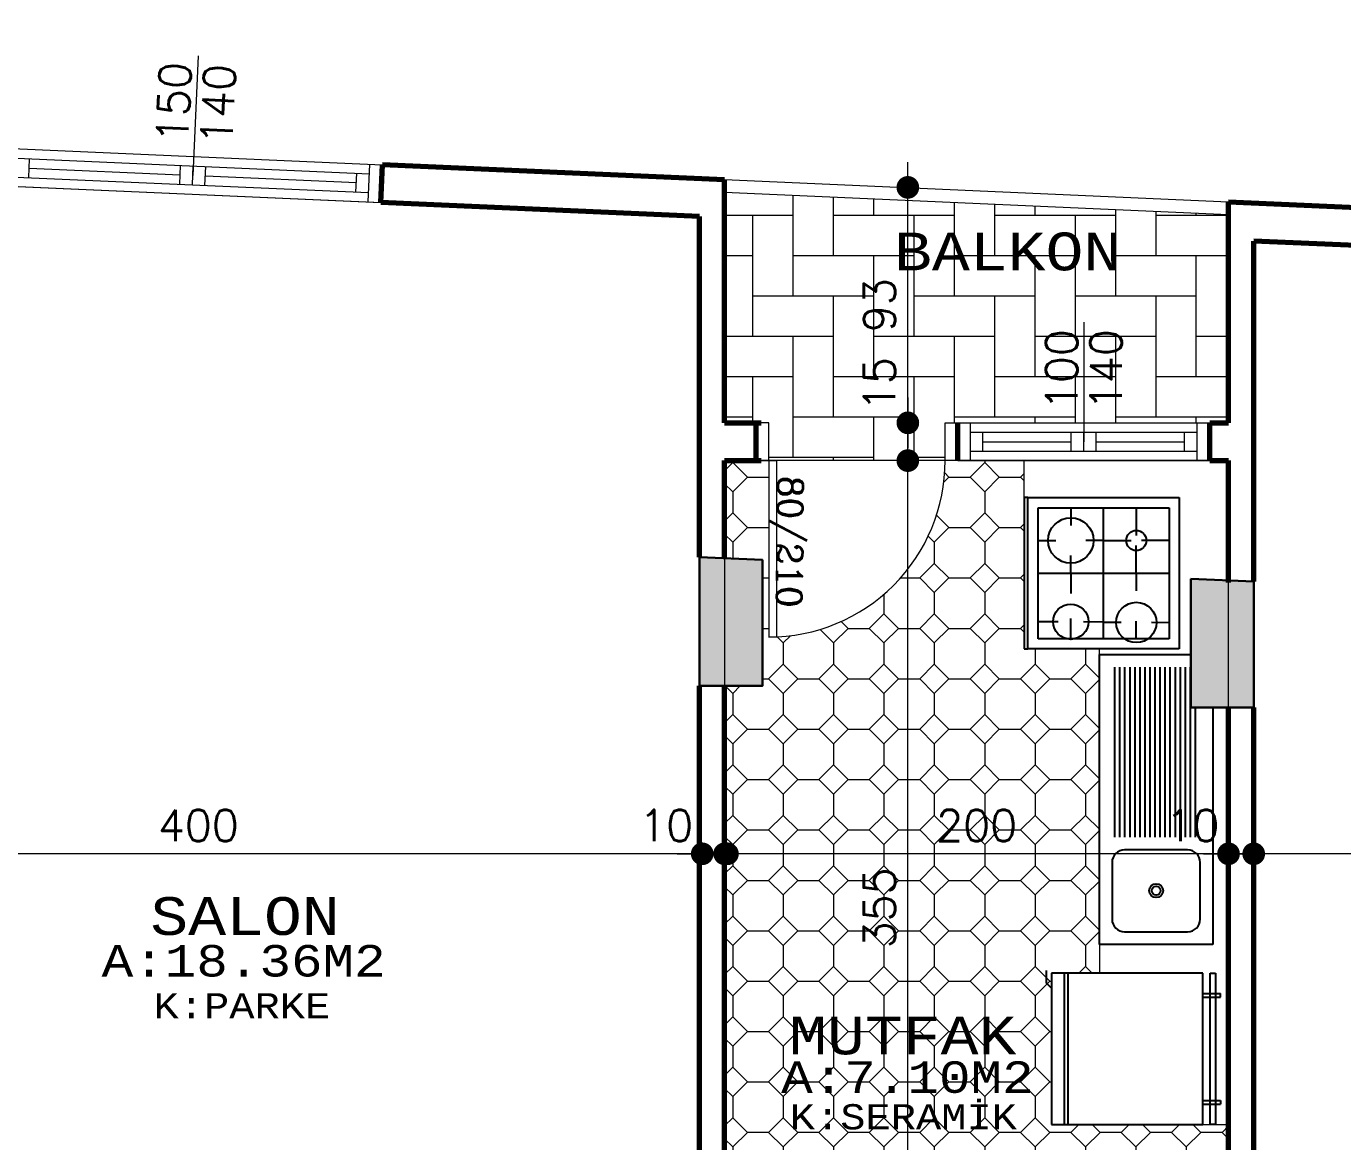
# Model space of a CAD drawing. Header units: millimetres. Extents: x 35860 to 71103, y -11298 to -8385.
# Drawn here: x 47199 to 47721, y -9584 to -9141 of the extents above; entities that cross this region are included whole.
import ezdxf
from ezdxf.enums import TextEntityAlignment as Align

# ---------------------------------------------------------------- set-up
doc = ezdxf.new("R2010")
doc.units = ezdxf.units.MM
doc.header["$MEASUREMENT"] = 0
doc.layers.get('0').update_dxf_attribs({"lineweight": 15})
doc.layers.get('Defpoints').update_dxf_attribs({"lineweight": 20})
for name, color, linetype, lineweight in [('02', 2, 'Continuous', 20), ('03_Yazı', 1, 'Continuous', 30), ('07', 3, 'Continuous', 70), ('Aks&Tefriş', 5, 'Continuous', 20), ('Kolon', 6, 'Continuous', 30), ('Merd&Balkon', 40, 'Continuous', 20), ('Ölçü', 140, 'Continuous', 20)]:
    doc.layers.add(name, color=color, linetype=linetype, lineweight=lineweight)
doc.layers.add('Lay_X', color=45, linetype='Continuous', lineweight=13, plot=False)
doc.layers.add('M-TEF', color=63, linetype='Continuous')
doc.styles.add('0', font='txt.shx')
doc.styles.add('C', font='')
doc.styles.add('C3', font='', dxfattribs={"height": 15})
doc.styles.add('ROMANC', font='romanc', dxfattribs={"height": 0.11})
doc.styles.get('C').set_extended_font_data('Courier New Tur')
doc.styles.get('C3').set_extended_font_data('Courier New Tur')
doc.dimstyles.new('2', dxfattribs={"dimtxt": 12.5, "dimasz": 1, "dimexe": 0, "dimexo": 0, "dimgap": 5, "dimtad": 1, "dimdec": 0, "dimlfac": -1, "dimzin": 12, "dimdsep": 46, "dimtxsty": '0', "dimblk": 'DOT', "dimcen": 2.5, "dimse1": 1, "dimse2": 1, "dimclrd": 256, "dimclrt": 1, "dimadec": 0, "dimazin": 0, "dimtfac": 1, "dimtdec": 0, "dimtmove": 0, "dimatfit": 0, "dimldrblk": 'DOT', "dimfxl": 1, "dimtolj": 1, "dimtzin": 0, "dimlwd": -1, "dimarcsym": 0})
doc.dimstyles.new('3', dxfattribs={"dimtxt": 15, "dimasz": 1, "dimexe": 0.18, "dimexo": 0.0625, "dimgap": 5, "dimtad": 1, "dimdec": 0, "dimlfac": -1, "dimzin": 12, "dimdsep": 46, "dimtxsty": '0', "dimblk": 'DOT', "dimcen": 2.5, "dimse1": 1, "dimse2": 1, "dimclrd": 256, "dimclrt": 1, "dimadec": 8, "dimazin": 0, "dimtfac": 1, "dimtdec": 0, "dimtmove": 0, "dimatfit": 0, "dimldrblk": 'DOT', "dimfxl": 1, "dimtolj": 1, "dimtzin": 0, "dimlwd": -1, "dimarcsym": 0})
doc.dimstyles.new('_VI80I', dxfattribs={"dimtxt": 15, "dimasz": 1, "dimexe": 0, "dimexo": 100, "dimgap": 5, "dimtad": 1, "dimdec": 0, "dimlfac": -1, "dimzin": 12, "dimdsep": 46, "dimtxsty": '0', "dimblk1": 'DOT80_2', "dimblk2": 'DOT80_1', "dimsah": 1, "dimcen": 2.5, "dimse1": 1, "dimse2": 1, "dimclrd": 256, "dimclrt": 1, "dimadec": 8, "dimazin": 0, "dimtfac": 1, "dimtdec": 0, "dimtmove": 0, "dimatfit": 0, "dimldrblk": 'DOT', "dimfxl": 1, "dimtolj": 1, "dimtzin": 0, "dimlwd": -1, "dimarcsym": 0})

# ---------------------------------------------------------------- blocks, each defined once
blk = doc.blocks.new('P_X_D_2_15-150')
at = {"layer": '02'}
for p, q in [((0, 55), (0, 7.5)), ((-75, 15), (75, 15)), ((-70, 0), (-70, 15)), ((-70, 11.25), (70, 11.25)), ((-65, 3.75), (-65, 11.25)), ((-5, 3.75), (-5, 11.25)), ((0, 3.75), (0, 11.25)), ((5, 3.75), (5, 11.25)), ((65, 3.75), (65, 11.25)), ((70, 0), (70, 15)), ((-65, 7.5), (-5, 7.5)), ((5, 7.5), (65, 7.5)), ((-75, 0), (75, 0)), ((-70, 3.75), (70, 3.75))]:
    blk.add_line(p, q, dxfattribs=at)
at = {"layer": '07'}
for p, q in [((-75, 0), (-75, 15)), ((75, 0), (75, 15))]:
    blk.add_line(p, q, dxfattribs=at)
at = {"layer": '03_Yazı', "style": '0', "flags": 8}
for tag, p in [('150', (-2.5, 20)), ('140', (15.09, 20))]:
    blk.add_attdef(tag, p, '', height=12.5, rotation=90, dxfattribs=at)
blk = doc.blocks.new('P_X_D_2_15-100')
at = {"layer": '02'}
for p, q in [((0, 55), (0, 7.5)), ((-50, 15), (50, 15)), ((-45, 0), (-45, 15)), ((-45, 11.25), (45, 11.25)), ((-40, 3.75), (-40, 11.25)), ((-5, 3.75), (-5, 11.25)), ((0, 3.75), (0, 11.25)), ((5, 3.75), (5, 11.25)), ((40, 3.75), (40, 11.25)), ((45, 0), (45, 15)), ((-40, 7.5), (-5, 7.5)), ((5, 7.5), (40, 7.5)), ((-50, 0), (50, 0)), ((-45, 3.75), (45, 3.75))]:
    blk.add_line(p, q, dxfattribs=at)
at = {"layer": '07'}
for p, q in [((-50, 0), (-50, 15)), ((50, 0), (50, 15))]:
    blk.add_line(p, q, dxfattribs=at)
at = {"layer": '03_Yazı', "style": '0', "flags": 8}
for tag, p in [('100', (-2.5, 20)), ('140', (15.09, 20))]:
    blk.add_attdef(tag, p, '', height=12.5, rotation=90, dxfattribs=at)
blk = doc.blocks.new('DOT')
at = {"color": 0}
blk.add_line((-10, 0), (10, 0), dxfattribs=at)
at = {"color": 0, "const_width": 4.5}
blk.add_lwpolyline([(-2.25, 0, 1), (2.25, 0, 1)], format="xyb", close=True, dxfattribs=at)
blk = doc.blocks.new('*D613')
at = {"layer": 'Defpoints', "color": 0, "transparency": 16777216}
for p in [(47686.06, -9389.45), (47936.06, -9413.08), (47686.06, -9469.45)]:
    blk.add_point(p, dxfattribs=at)
at = {"layer": 'Ölçü', "transparency": 16777216}
blk.add_line((47935.06, -9469.45), (47687.06, -9469.45), dxfattribs=at)
at = {"layer": 'Ölçü', "transparency": 16777216, "rotation": 180}
blk.add_blockref('DOT', (47686.06, -9469.45), dxfattribs=at)
at = {"layer": 'Ölçü', "transparency": 16777216}
blk.add_blockref('DOT', (47936.06, -9469.45), dxfattribs=at)
at = {"layer": 'Ölçü', "color": 1, "transparency": 16777216, "insert": (47811.06, -9458.2), "char_height": 12.5, "attachment_point": 5, "style": '0'}
blk.add_mtext('\\A1;250', dxfattribs=at)
blk = doc.blocks.new('*D614')
at = {"layer": 'Defpoints', "color": 0, "transparency": 16777216}
for p in [(47676.06, -9389.45), (47686.06, -9389.45), (47676.06, -9469.45)]:
    blk.add_point(p, dxfattribs=at)
at = {"layer": 'Ölçü', "transparency": 16777216}
for p, q in [((47675.06, -9469.45), (47649.48, -9469.45)), ((47686.06, -9469.45), (47676.06, -9469.45)), ((47687.06, -9469.45), (47688.06, -9469.45))]:
    blk.add_line(p, q, dxfattribs=at)
blk.add_blockref('DOT', (47676.06, -9469.45), dxfattribs=at)
at = {"layer": 'Ölçü', "transparency": 16777216, "rotation": 180}
blk.add_blockref('DOT', (47686.06, -9469.45), dxfattribs=at)
at = {"layer": 'Ölçü', "color": 1, "transparency": 16777216, "insert": (47661.77, -9458.2), "char_height": 12.5, "attachment_point": 5, "style": '0'}
blk.add_mtext('\\A1;10', dxfattribs=at)
blk = doc.blocks.new('*D615')
at = {"layer": 'Defpoints', "color": 0, "transparency": 16777216}
for p in [(47476.06, -9373.42), (47676.06, -9389.45), (47476.06, -9469.45)]:
    blk.add_point(p, dxfattribs=at)
at = {"layer": 'Ölçü', "transparency": 16777216}
blk.add_line((47675.06, -9469.45), (47477.06, -9469.45), dxfattribs=at)
at = {"layer": 'Ölçü', "transparency": 16777216, "rotation": 180}
blk.add_blockref('DOT', (47476.06, -9469.45), dxfattribs=at)
at = {"layer": 'Ölçü', "transparency": 16777216}
blk.add_blockref('DOT', (47676.06, -9469.45), dxfattribs=at)
at = {"layer": 'Ölçü', "color": 1, "transparency": 16777216, "insert": (47576.06, -9458.2), "char_height": 12.5, "attachment_point": 5, "style": '0'}
blk.add_mtext('\\A1;200', dxfattribs=at)
blk = doc.blocks.new('*D616')
at = {"layer": 'Defpoints', "color": 0, "transparency": 16777216}
for p in [(47467.16, -9373.42), (47477.16, -9373.42), (47467.16, -9469.45)]:
    blk.add_point(p, dxfattribs=at)
at = {"layer": 'Ölçü', "transparency": 16777216}
for p, q in [((47466.16, -9469.45), (47440.57, -9469.45)), ((47477.16, -9469.45), (47467.16, -9469.45)), ((47478.16, -9469.45), (47479.16, -9469.45))]:
    blk.add_line(p, q, dxfattribs=at)
blk.add_blockref('DOT', (47467.16, -9469.45), dxfattribs=at)
at = {"layer": 'Ölçü', "transparency": 16777216, "rotation": 180}
blk.add_blockref('DOT', (47477.16, -9469.45), dxfattribs=at)
at = {"layer": 'Ölçü', "color": 1, "transparency": 16777216, "insert": (47452.86, -9458.2), "char_height": 12.5, "attachment_point": 5, "style": '0'}
blk.add_mtext('\\A1;10', dxfattribs=at)
blk = doc.blocks.new('*D617')
at = {"layer": 'Defpoints', "color": 0, "transparency": 16777216}
for p in [(47067.16, -9373.42), (47467.16, -9373.42), (47067.16, -9469.45)]:
    blk.add_point(p, dxfattribs=at)
at = {"layer": 'Ölçü', "transparency": 16777216}
blk.add_line((47466.16, -9469.45), (47068.16, -9469.45), dxfattribs=at)
at = {"layer": 'Ölçü', "transparency": 16777216, "rotation": 180}
blk.add_blockref('DOT', (47067.16, -9469.45), dxfattribs=at)
at = {"layer": 'Ölçü', "transparency": 16777216}
blk.add_blockref('DOT', (47467.16, -9469.45), dxfattribs=at)
at = {"layer": 'Ölçü', "color": 1, "transparency": 16777216, "insert": (47267.16, -9458.2), "char_height": 12.5, "attachment_point": 5, "style": '0'}
blk.add_mtext('\\A1;400', dxfattribs=at)
blk = doc.blocks.new('*D668')
at = {"layer": 'Defpoints', "color": 0, "transparency": 16777216}
for p in [(47496.58, -9313.42), (47548.77, -9313.42), (47491.06, -9668.42)]:
    blk.add_point(p, dxfattribs=at)
at = {"layer": 'Ölçü', "transparency": 16777216}
blk.add_line((47548.77, -9667.42), (47548.77, -9314.42), dxfattribs=at)
for p, rotation in [((47548.77, -9313.42), 90), ((47548.77, -9668.42), 270)]:
    blk.add_blockref('DOT', p, dxfattribs=dict(at, rotation=rotation))
at = {"layer": 'Ölçü', "color": 1, "transparency": 16777216, "insert": (47537.52, -9490.92), "char_height": 12.5, "attachment_point": 5, "rotation": 90, "style": '0'}
blk.add_mtext('\\A1;355', dxfattribs=at)
blk = doc.blocks.new('*D669')
at = {"layer": 'Defpoints', "color": 0, "transparency": 16777216}
for p in [(47493.58, -9298.42), (47548.77, -9298.42), (47496.58, -9313.42)]:
    blk.add_point(p, dxfattribs=at)
at = {"layer": 'Ölçü', "transparency": 16777216}
for p, q in [((47548.77, -9297.42), (47548.77, -9269.76)), ((47548.77, -9313.42), (47548.77, -9298.42)), ((47548.77, -9314.42), (47548.77, -9315.42))]:
    blk.add_line(p, q, dxfattribs=at)
for p, rotation in [((47548.77, -9298.42), 270), ((47548.77, -9313.42), 90)]:
    blk.add_blockref('DOT', p, dxfattribs=dict(at, rotation=rotation))
at = {"layer": 'Ölçü', "color": 1, "transparency": 16777216, "insert": (47537.52, -9283.09), "char_height": 12.5, "attachment_point": 5, "rotation": 90, "style": '0'}
blk.add_mtext('\\A1;15', dxfattribs=at)
blk = doc.blocks.new('*D670')
at = {"layer": 'Defpoints', "color": 0, "transparency": 16777216}
for p in [(47543.75, -9204.99), (47548.77, -9204.99), (47493.58, -9298.42)]:
    blk.add_point(p, dxfattribs=at)
at = {"layer": 'Ölçü', "transparency": 16777216}
blk.add_line((47548.77, -9297.42), (47548.77, -9205.99), dxfattribs=at)
for p, rotation in [((47548.77, -9204.99), 90), ((47548.77, -9298.42), 270)]:
    blk.add_blockref('DOT', p, dxfattribs=dict(at, rotation=rotation))
at = {"layer": 'Ölçü', "color": 1, "transparency": 16777216, "insert": (47537.52, -9251.7), "char_height": 12.5, "attachment_point": 5, "rotation": 90, "style": '0'}
blk.add_mtext('\\A1;93', dxfattribs=at)
blk = doc.blocks.new('DOT80_2')
at = {"color": 0}
blk.add_line((0, 0), (0, -80), dxfattribs=at)
blk.add_blockref('DOT', (0, 0))
blk = doc.blocks.new('DOT80_1')
at = {"color": 0}
blk.add_line((0, 0), (0, 80), dxfattribs=at)
blk.add_blockref('DOT', (0, 0))
blk = doc.blocks.new('*D883')
at = {"layer": 'Aks&Tefriş', "transparency": 16777216}
blk.add_line((47749.32, -8999.9), (47677.06, -8999.9), dxfattribs=at)
at = {"layer": 'Defpoints', "color": 0, "transparency": 16777216}
for p in [(47676.06, -8999.9), (47676.06, -9210.82), (47750.32, -9214.09)]:
    blk.add_point(p, dxfattribs=at)
at = {"layer": 'Aks&Tefriş', "transparency": 16777216, "rotation": 180}
blk.add_blockref('DOT80_1', (47676.06, -8999.9), dxfattribs=at)
at = {"layer": 'Aks&Tefriş', "transparency": 16777216}
blk.add_blockref('DOT80_2', (47750.32, -8999.9), dxfattribs=at)
at = {"layer": 'Aks&Tefriş', "color": 1, "transparency": 16777216, "insert": (47713.19, -8987.4), "char_height": 15, "attachment_point": 5, "style": '0'}
blk.add_mtext('\\A1;74', dxfattribs=at)
blk = doc.blocks.new('*D884')
at = {"layer": 'Aks&Tefriş', "transparency": 16777216}
for p, q in [((47667.58, -8999.9), (47666.58, -8999.9)), ((47676.06, -8999.9), (47668.58, -8999.9)), ((47677.06, -8999.9), (47678.06, -8999.9))]:
    blk.add_line(p, q, dxfattribs=at)
at = {"layer": 'Defpoints', "color": 0, "transparency": 16777216}
for p in [(47668.58, -8999.9), (47676.06, -9210.82), (47668.58, -9298.42)]:
    blk.add_point(p, dxfattribs=at)
at = {"layer": 'Aks&Tefriş', "transparency": 16777216}
blk.add_blockref('DOT', (47668.58, -8999.9), dxfattribs=at)
at = {"layer": 'Aks&Tefriş', "transparency": 16777216, "rotation": 180}
blk.add_blockref('DOT', (47676.06, -8999.9), dxfattribs=at)
at = {"layer": 'Aks&Tefriş', "color": 1, "transparency": 16777216, "insert": (47672.32, -8987.4), "char_height": 15, "attachment_point": 5, "style": '0'}
blk.add_mtext('\\A1;5', dxfattribs=at)
blk = doc.blocks.new('*D885')
at = {"layer": 'Aks&Tefriş', "transparency": 16777216}
blk.add_line((47667.58, -8999.9), (47571.58, -8999.9), dxfattribs=at)
at = {"layer": 'Defpoints', "color": 0, "transparency": 16777216}
for p in [(47570.58, -8999.9), (47570.58, -9298.42), (47668.58, -9298.42)]:
    blk.add_point(p, dxfattribs=at)
at = {"layer": 'Aks&Tefriş', "transparency": 16777216, "rotation": 180}
blk.add_blockref('DOT80_1', (47570.58, -8999.9), dxfattribs=at)
at = {"layer": 'Aks&Tefriş', "transparency": 16777216}
blk.add_blockref('DOT80_2', (47668.58, -8999.9), dxfattribs=at)
at = {"layer": 'Aks&Tefriş', "color": 1, "transparency": 16777216, "insert": (47619.58, -8987.4), "char_height": 15, "attachment_point": 5, "style": '0'}
blk.add_mtext('\\A1;98', dxfattribs=at)
blk = doc.blocks.new('*D886')
at = {"layer": 'Aks&Tefriş', "transparency": 16777216}
blk.add_line((47569.58, -8999.9), (47491.58, -8999.9), dxfattribs=at)
at = {"layer": 'Defpoints', "color": 0, "transparency": 16777216}
for p in [(47490.58, -8999.9), (47490.58, -9298.42), (47570.58, -9298.42)]:
    blk.add_point(p, dxfattribs=at)
at = {"layer": 'Aks&Tefriş', "transparency": 16777216, "rotation": 180}
blk.add_blockref('DOT80_1', (47490.58, -8999.9), dxfattribs=at)
at = {"layer": 'Aks&Tefriş', "transparency": 16777216}
blk.add_blockref('DOT80_2', (47570.58, -8999.9), dxfattribs=at)
at = {"layer": 'Aks&Tefriş', "color": 1, "transparency": 16777216, "insert": (47530.58, -8987.4), "char_height": 15, "attachment_point": 5, "style": '0'}
blk.add_mtext('\\A1;80', dxfattribs=at)
blk = doc.blocks.new('*D887')
at = {"layer": 'Aks&Tefriş', "transparency": 16777216}
blk.add_line((47489.58, -8999.9), (47477.06, -8999.9), dxfattribs=at)
at = {"layer": 'Defpoints', "color": 0, "transparency": 16777216}
for p in [(47476.06, -8999.9), (47476.06, -9202), (47490.58, -9298.42)]:
    blk.add_point(p, dxfattribs=at)
at = {"layer": 'Aks&Tefriş', "transparency": 16777216, "rotation": 180}
blk.add_blockref('DOT80_1', (47476.06, -8999.9), dxfattribs=at)
at = {"layer": 'Aks&Tefriş', "transparency": 16777216}
blk.add_blockref('DOT80_2', (47490.58, -8999.9), dxfattribs=at)
at = {"layer": 'Aks&Tefriş', "color": 1, "transparency": 16777216, "insert": (47478.31, -8987.4), "char_height": 15, "attachment_point": 5, "style": '0'}
blk.add_mtext('\\A1;15', dxfattribs=at)
blk = doc.blocks.new('*D888')
at = {"layer": 'Aks&Tefriş', "transparency": 16777216}
blk.add_line((47475.06, -8999.9), (47341.2, -8999.9), dxfattribs=at)
at = {"layer": 'Defpoints', "color": 0, "transparency": 16777216}
for p in [(47340.2, -8999.9), (47340.2, -9196.02), (47476.06, -9202)]:
    blk.add_point(p, dxfattribs=at)
at = {"layer": 'Aks&Tefriş', "transparency": 16777216, "rotation": 180}
blk.add_blockref('DOT80_1', (47340.2, -8999.9), dxfattribs=at)
at = {"layer": 'Aks&Tefriş', "transparency": 16777216}
blk.add_blockref('DOT80_2', (47476.06, -8999.9), dxfattribs=at)
at = {"layer": 'Aks&Tefriş', "color": 1, "transparency": 16777216, "insert": (47408.13, -8987.4), "char_height": 15, "attachment_point": 5, "style": '0'}
blk.add_mtext('\\A1;136', dxfattribs=at)
blk = doc.blocks.new('*D889')
at = {"layer": 'Aks&Tefriş', "transparency": 16777216}
blk.add_line((47339.2, -8999.9), (47191.35, -8999.9), dxfattribs=at)
at = {"layer": 'Defpoints', "color": 0, "transparency": 16777216}
for p in [(47190.35, -8999.9), (47190.35, -9189.41), (47340.2, -9196.02)]:
    blk.add_point(p, dxfattribs=at)
at = {"layer": 'Aks&Tefriş', "transparency": 16777216, "rotation": 180}
blk.add_blockref('DOT80_1', (47190.35, -8999.9), dxfattribs=at)
at = {"layer": 'Aks&Tefriş', "transparency": 16777216}
blk.add_blockref('DOT80_2', (47340.2, -8999.9), dxfattribs=at)
at = {"layer": 'Aks&Tefriş', "color": 1, "transparency": 16777216, "insert": (47265.27, -8987.4), "char_height": 15, "attachment_point": 5, "style": '0'}
blk.add_mtext('\\A1;150', dxfattribs=at)
blk = doc.blocks.new('*D890')
at = {"layer": 'Aks&Tefriş', "transparency": 16777216}
blk.add_line((47189.35, -8999.9), (47052.06, -8999.9), dxfattribs=at)
at = {"layer": 'Defpoints', "color": 0, "transparency": 16777216}
for p in [(47051.06, -8999.9), (47051.06, -9183.28), (47190.35, -9189.41)]:
    blk.add_point(p, dxfattribs=at)
at = {"layer": 'Aks&Tefriş', "transparency": 16777216, "rotation": 180}
blk.add_blockref('DOT80_1', (47051.06, -8999.9), dxfattribs=at)
at = {"layer": 'Aks&Tefriş', "transparency": 16777216}
blk.add_blockref('DOT80_2', (47190.35, -8999.9), dxfattribs=at)
at = {"layer": 'Aks&Tefriş', "color": 1, "transparency": 16777216, "insert": (47120.7, -8987.4), "char_height": 15, "attachment_point": 5, "style": '0'}
blk.add_mtext('\\A1;139', dxfattribs=at)

msp = doc.modelspace()

# ---------------------------------------------------------------- hatches: boundary and pattern name
h = msp.add_hatch()
h.set_pattern_fill('SERAMIK9', color=256, scale=4, style=0, pattern_type=2)
h.set_pattern_definition([(0, (-2080.745, 0), (16, 16), [48, -16]), (90, (-2064.745, 0), (-16, -16), [48, -16])])
h.paths.add_polyline_path([(47676.06, -9215.82), (47476.06, -9207.01), (47476.06, -9298.42), (47488.58, -9298.42), (47493.58, -9298.42), (47493.58, -9313.42), (47563.58, -9313.42), (47563.58, -9298.42), (47568.58, -9298.42), (47668.58, -9298.42), (47676.06, -9298.42)])
h.paths.add_polyline_path([(47636.79, -9296.55), (47636.79, -9263.21), (47618.04, -9263.21), (47618.04, -9296.55)], flags=24)
h.paths.add_polyline_path([(47619.2, -9296.55), (47619.2, -9265.3), (47600.45, -9265.3), (47600.45, -9296.55)], flags=24)
h.paths.add_polyline_path([(47528.14, -9294.55), (47528.14, -9271.63), (47546.89, -9271.63), (47546.89, -9294.55)], flags=24)
h.paths.add_polyline_path([(47528.14, -9265.25), (47528.14, -9238.16), (47546.89, -9238.16), (47546.89, -9265.25)], flags=24)
h.paths.add_polyline_path([(47537.19, -9242.27), (47639.61, -9242.27), (47639.61, -9218.61), (47537.19, -9218.61)], flags=24)
h = msp.add_hatch()
h.set_pattern_fill('SERAMIK1', color=256, scale=20, style=0, pattern_type=2)
h.set_pattern_definition([(315, (-2080.745, 5.8), (20.000006, -4e-15), [8.20244, -20.08184]), (0, (-2074.945, 0), (20, 20), [8.4, -11.6]), (45, (-2066.545, 0), (0, 20.000006), [8.20244, -20.08184]), (135, (-2060.745, 14.2), (-20.000006, 0), [8.20244, -20.08184]), (225, (-2074.945, 20), (-2e-15, -20.000006), [8.20244, -20.08184]), (270, (-2080.745, 14.2), (20, -20), [8.4, -11.6])])
h.paths.add_polyline_path([(47676.06, -9576.85), (47665.83, -9576.85), (47605.83, -9576.85), (47605.83, -9516.85), (47624.82, -9516.85), (47624.82, -9505.39), (47624.82, -9390.39), (47624.82, -9388.11), (47596.45, -9388.11), (47594.95, -9388.11), (47594.95, -9328.11), (47594.95, -9313.42), (47568.58, -9313.42), (47563.58, -9313.42, -0.401712), (47496.58, -9383.36), (47496.58, -9383.42), (47493.58, -9383.42), (47493.58, -9313.42), (47488.58, -9313.42), (47476.06, -9313.42), (47476.06, -9352.15), (47491.06, -9352.81), (47491.06, -9402.81), (47476.06, -9402.81), (47476.06, -9638.42), (47491.06, -9638.42), (47491.06, -9668.42), (47501.06, -9668.42), (47506.06, -9668.42), (47506.06, -9588.42), (47509.06, -9588.42), (47509.06, -9588.48, -0.40327), (47586.06, -9668.42), (47591.06, -9668.42), (47676.06, -9668.42)])
h.paths.add_polyline_path([(47558.35, -9448.82), (47593.77, -9448.82), (47593.77, -9467.57), (47558.35, -9467.57)], flags=24)
h.paths.add_polyline_path([(47528.14, -9510.71), (47528.14, -9471.13), (47546.89, -9471.13), (47546.89, -9510.71)], flags=24)
h.paths.add_polyline_path([(47496.42, -9582.4), (47597.57, -9582.4), (47597.57, -9562.57), (47496.42, -9562.57)], flags=24)
h.paths.add_polyline_path([(47492.57, -9568.15), (47604.63, -9568.15), (47604.63, -9547.08), (47492.57, -9547.08)], flags=24)
h.paths.add_polyline_path([(47495.64, -9553.33), (47597.89, -9553.33), (47597.89, -9530.19), (47495.64, -9530.19)], flags=24)
h = msp.add_hatch()
h.set_pattern_fill('ANSI33', color=256, scale=30, style=0)
h.paths.add_polyline_path([(47466.06, -9402.81), (47466.06, -9351.71), (47491.06, -9352.81), (47491.06, -9402.81)])
h.paths.add_polyline_path([(47951.06, -9983.42), (47891.06, -9983.42), (47891.06, -10013.42), (47951.06, -10013.42)])
h.paths.add_polyline_path([(47926.06, -9628.42), (47951.06, -9628.42), (47951.06, -9678.42), (47926.06, -9678.42)])
h.paths.add_polyline_path([(47491.06, -9638.42), (47491.06, -9678.42), (47466.06, -9678.42), (47466.06, -9638.42)])
h.paths.add_polyline_path([(47926.06, -10368.42), (47951.06, -10368.42), (47951.06, -10318.42), (47926.06, -10318.42)])
h.paths.add_polyline_path([(47491.06, -10368.42), (47491.06, -10318.42), (47466.06, -10318.42), (47466.06, -10368.42)])
h.paths.add_polyline_path([(47926.06, -9423.08), (47926.06, -9371.98), (47951.06, -9373.08), (47951.06, -9423.08)])
h.paths.add_polyline_path([(47661.06, -9360.3), (47686.06, -9361.4), (47686.06, -9411.4), (47661.06, -9411.4)])
h.paths.add_polyline_path([(47391.06, -10138.42), (47366.06, -10138.42), (47366.06, -10073.42), (47391.06, -10073.42)])
h.paths.add_polyline_path([(47391.06, -9923.42), (47391.06, -9858.42), (47366.06, -9858.42), (47366.06, -9923.42)])
h.paths.add_polyline_path([(47661.06, -9873.42), (47661.06, -9878.42), (47666.06, -9878.42), (47756.06, -9878.42), (47756.06, -9858.42), (47661.06, -9858.42)])
h.paths.add_polyline_path([(47661.06, -10133.42), (47661.06, -10118.42), (47756.06, -10118.42), (47756.06, -10138.42), (47661.06, -10138.42)])
h.paths.add_polyline_path([(47661.06, -10623.42), (47686.06, -10623.42), (47686.06, -10573.42), (47661.06, -10573.42)])
h.paths.add_polyline_path([(47491.06, -10623.42), (47491.06, -10573.42), (47466.06, -10573.42), (47466.06, -10623.42)])
h.paths.add_polyline_path([(47926.06, -10623.42), (47926.06, -10573.42), (47951.06, -10573.42), (47951.06, -10623.42)])
h.paths.add_polyline_path([(47051.06, -9384.52), (47051.06, -9333.42), (47076.06, -9334.52), (47076.06, -9384.52)])
h.paths.add_polyline_path([(47101.06, -9678.42), (47051.06, -9678.42), (47051.06, -9653.42), (47101.06, -9653.42)])
h.paths.add_polyline_path([(47091.06, -9893.42), (47051.06, -9893.42), (47051.06, -9923.42), (47091.06, -9923.42)])
h.paths.add_polyline_path([(47076.06, -10623.42), (47076.06, -10573.42), (47051.06, -10573.42), (47051.06, -10623.42)])
h.paths.add_polyline_path([(47101.06, -10318.42), (47051.06, -10318.42), (47051.06, -10343.42), (47101.06, -10343.42)])

# ---------------------------------------------------------------- linework, layer by layer
for p, q in [((47594.95, -9328.11), (47594.95, -9313.42)), ((47624.82, -9390.39), (47624.82, -9388.11)), ((47624.82, -9505.39), (47624.82, -9516.85)), ((47665.83, -9576.85), (47676.06, -9576.85))]:
    msp.add_line(p, q)
at = {"layer": '02'}
msp.add_line((47493.58, -9313.42), (47496.58, -9313.42), dxfattribs=at)
for points in [[(47488.58, -9313.42), (47493.58, -9313.42), (47493.58, -9298.42), (47488.58, -9298.42)], [(47568.58, -9313.42), (47563.58, -9313.42), (47563.58, -9298.42), (47568.58, -9298.42)]]:
    msp.add_lwpolyline(points, dxfattribs=at)
msp.add_lwpolyline([(47496.58, -9313.42), (47496.58, -9383.42), (47493.58, -9383.42, 0.414214), (47563.58, -9313.42), (47493.58, -9313.42), (47493.58, -9383.42)], format="xyb", dxfattribs=at)
at = {"layer": '07'}
for p, q in [((47476.06, -9202), (47340.2, -9196.02)), ((47476.06, -9298.42), (47476.06, -9202)), ((47466.06, -9216.58), (47339.54, -9211)), ((47676.06, -9298.42), (47676.06, -9210.82)), ((47750.32, -9214.09), (47676.06, -9210.82)), ((47466.06, -9351.71), (47466.06, -9216.58)), ((47686.06, -9361.4), (47686.06, -9226.27)), ((47749.66, -9229.08), (47686.06, -9226.27)), ((47476.06, -9298.42), (47490.58, -9298.42)), ((47488.58, -9313.42), (47488.58, -9298.42)), ((47568.58, -9313.42), (47568.58, -9298.42)), ((47668.58, -9298.42), (47676.06, -9298.42)), ((47476.06, -9313.42), (47490.58, -9313.42)), ((47476.06, -9352.15), (47476.06, -9313.42)), ((47668.58, -9313.42), (47676.06, -9313.42)), ((47676.06, -9361.84), (47676.06, -9313.42)), ((47466.06, -9638.42), (47466.06, -9402.81)), ((47476.06, -9638.42), (47476.06, -9402.81)), ((47676.06, -9668.42), (47676.06, -9411.4)), ((47686.06, -9668.42), (47686.06, -9411.4))]:
    msp.add_line(p, q, dxfattribs=at)
at = {"layer": 'Kolon'}
for points in [[(47466.06, -9402.81), (47466.06, -9351.71), (47491.06, -9352.81), (47491.06, -9402.81), (47491.06, -9402.81)], [(47661.06, -9360.3), (47686.06, -9361.4), (47686.06, -9411.4), (47661.06, -9411.4)]]:
    msp.add_lwpolyline(points, close=True, dxfattribs=at)
at = {"layer": 'Lay_X'}
for points in [[(47466.06, -9216.58), (47466.06, -9668.42), (47066.06, -9668.42), (47066.06, -9198.95)], [(47686.06, -9226.27), (47686.06, -9668.42), (47936.06, -9668.42), (47936.06, -9237.29)], [(47676.06, -9668.42), (47676.06, -9313.42), (47476.06, -9313.42), (47476.06, -9668.42)]]:
    msp.add_lwpolyline(points, close=True, dxfattribs=at)
at = {"layer": 'M-TEF'}
for p, q in [((47596.45, -9328.11), (47594.95, -9328.11)), ((47594.95, -9328.11), (47594.95, -9388.11)), ((47596.45, -9328.11), (47594.95, -9328.11)), ((47594.95, -9328.11), (47594.95, -9388.11)), ((47596.45, -9328.11), (47594.95, -9328.11)), ((47594.95, -9328.11), (47594.95, -9388.11)), ((47596.45, -9328.11), (47656.45, -9328.11)), ((47596.45, -9388.11), (47596.45, -9328.11)), ((47596.45, -9328.11), (47656.45, -9328.11)), ((47596.45, -9388.11), (47596.45, -9328.11)), ((47596.45, -9388.11), (47596.45, -9328.11)), ((47596.45, -9328.11), (47656.45, -9328.11)), ((47656.45, -9328.11), (47656.45, -9388.11)), ((47656.45, -9328.11), (47656.45, -9388.11)), ((47656.45, -9328.11), (47656.45, -9388.11)), ((47600.45, -9384.11), (47600.45, -9332.11)), ((47600.45, -9332.11), (47652.45, -9332.11)), ((47600.45, -9384.11), (47600.45, -9332.11)), ((47600.45, -9332.11), (47652.45, -9332.11)), ((47600.45, -9384.11), (47600.45, -9332.11)), ((47600.45, -9332.11), (47652.45, -9332.11)), ((47613.45, -9332.11), (47613.45, -9339.11)), ((47613.45, -9332.11), (47613.45, -9339.11)), ((47613.45, -9332.11), (47613.45, -9339.11)), ((47626.45, -9384.11), (47626.45, -9332.11)), ((47626.45, -9384.11), (47626.45, -9332.11)), ((47626.45, -9384.11), (47626.45, -9332.11)), ((47639.45, -9332.11), (47639.45, -9343.11)), ((47639.45, -9332.11), (47639.45, -9343.11)), ((47639.45, -9332.11), (47639.45, -9343.11)), ((47652.45, -9332.11), (47652.45, -9384.11)), ((47652.45, -9332.11), (47652.45, -9384.11)), ((47652.45, -9332.11), (47652.45, -9384.11)), ((47600.45, -9345.11), (47607.45, -9345.11)), ((47600.45, -9345.11), (47607.45, -9345.11)), ((47600.45, -9345.11), (47607.45, -9345.11)), ((47626.45, -9345.11), (47619.45, -9345.11)), ((47626.45, -9345.11), (47619.45, -9345.11)), ((47626.45, -9345.11), (47619.45, -9345.11)), ((47626.45, -9345.11), (47637.45, -9345.11)), ((47626.45, -9345.11), (47637.45, -9345.11)), ((47626.45, -9345.11), (47637.45, -9345.11)), ((47639.45, -9358.11), (47639.45, -9347.11)), ((47639.45, -9358.11), (47639.45, -9347.11)), ((47639.45, -9358.11), (47639.45, -9347.11)), ((47652.45, -9345.11), (47641.45, -9345.11)), ((47652.45, -9345.11), (47641.45, -9345.11)), ((47652.45, -9345.11), (47641.45, -9345.11)), ((47613.45, -9358.11), (47613.45, -9351.11)), ((47613.45, -9358.11), (47613.45, -9351.11)), ((47613.45, -9358.11), (47613.45, -9351.11)), ((47600.45, -9358.11), (47652.45, -9358.11)), ((47600.45, -9358.11), (47652.45, -9358.11)), ((47600.45, -9358.11), (47652.45, -9358.11)), ((47613.45, -9358.11), (47613.45, -9366.11)), ((47613.45, -9358.11), (47613.45, -9366.11)), ((47613.45, -9358.11), (47613.45, -9366.11)), ((47639.45, -9358.11), (47639.45, -9365.11)), ((47639.45, -9358.11), (47639.45, -9365.11)), ((47639.45, -9358.11), (47639.45, -9365.11)), ((47600.44, -9377.2), (47608.44, -9377.28)), ((47600.44, -9377.2), (47608.44, -9377.28)), ((47600.44, -9377.2), (47608.44, -9377.28)), ((47613.45, -9384.11), (47613.45, -9376.11)), ((47613.45, -9384.11), (47613.45, -9376.11)), ((47613.45, -9384.11), (47613.45, -9376.11)), ((47626.44, -9377.48), (47618.44, -9377.39)), ((47626.44, -9377.48), (47618.44, -9377.39)), ((47626.44, -9377.48), (47618.44, -9377.39)), ((47626.44, -9377.48), (47633.44, -9377.56)), ((47626.44, -9377.48), (47633.44, -9377.56)), ((47626.44, -9377.48), (47633.44, -9377.56)), ((47639.45, -9384.11), (47639.45, -9377.11)), ((47639.45, -9384.11), (47639.45, -9377.11)), ((47639.45, -9384.11), (47639.45, -9377.11)), ((47652.43, -9377.77), (47645.44, -9377.69)), ((47652.43, -9377.77), (47645.44, -9377.69)), ((47652.43, -9377.77), (47645.44, -9377.69)), ((47594.95, -9388.11), (47596.45, -9388.11)), ((47594.95, -9388.11), (47596.45, -9388.11)), ((47594.95, -9388.11), (47596.45, -9388.11)), ((47656.45, -9388.11), (47596.45, -9388.11)), ((47656.45, -9388.11), (47596.45, -9388.11)), ((47656.45, -9388.11), (47596.45, -9388.11)), ((47652.45, -9384.11), (47600.45, -9384.11)), ((47652.45, -9384.11), (47600.45, -9384.11)), ((47652.45, -9384.11), (47600.45, -9384.11)), ((47624.82, -9390.39), (47661.06, -9390.39)), ((47624.82, -9505.39), (47624.82, -9390.39)), ((47624.82, -9390.39), (47661.06, -9390.39)), ((47624.82, -9505.39), (47624.82, -9390.39)), ((47624.82, -9390.39), (47661.06, -9390.39)), ((47624.82, -9505.39), (47624.82, -9390.39)), ((47630.82, -9395.39), (47630.82, -9462.89)), ((47630.82, -9395.39), (47630.82, -9462.89)), ((47630.82, -9395.39), (47630.82, -9462.89)), ((47632.82, -9395.39), (47632.82, -9462.89)), ((47632.82, -9395.39), (47632.82, -9462.89)), ((47632.82, -9395.39), (47632.82, -9462.89)), ((47634.82, -9395.39), (47634.82, -9462.89)), ((47634.82, -9395.39), (47634.82, -9462.89)), ((47634.82, -9395.39), (47634.82, -9462.89)), ((47636.82, -9395.39), (47636.82, -9462.89)), ((47636.82, -9395.39), (47636.82, -9462.89)), ((47636.82, -9395.39), (47636.82, -9462.89)), ((47638.82, -9395.39), (47638.82, -9462.89)), ((47638.82, -9395.39), (47638.82, -9462.89)), ((47638.82, -9395.39), (47638.82, -9462.89)), ((47640.82, -9395.39), (47640.82, -9462.89)), ((47640.82, -9395.39), (47640.82, -9462.89)), ((47640.82, -9395.39), (47640.82, -9462.89)), ((47642.82, -9395.39), (47642.82, -9462.89)), ((47642.82, -9395.39), (47642.82, -9462.89)), ((47642.82, -9395.39), (47642.82, -9462.89)), ((47644.82, -9395.39), (47644.82, -9462.89)), ((47644.82, -9395.39), (47644.82, -9462.89)), ((47644.82, -9395.39), (47644.82, -9462.89)), ((47646.82, -9395.39), (47646.82, -9462.89)), ((47646.82, -9395.39), (47646.82, -9462.89)), ((47646.82, -9395.39), (47646.82, -9462.89)), ((47648.82, -9395.39), (47648.82, -9462.89)), ((47648.82, -9395.39), (47648.82, -9462.89)), ((47648.82, -9395.39), (47648.82, -9462.89)), ((47650.82, -9395.39), (47650.82, -9462.89)), ((47650.82, -9395.39), (47650.82, -9462.89)), ((47650.82, -9395.39), (47650.82, -9462.89)), ((47652.82, -9395.39), (47652.82, -9462.89)), ((47652.82, -9395.39), (47652.82, -9462.89)), ((47652.82, -9395.39), (47652.82, -9462.89)), ((47654.82, -9395.39), (47654.82, -9462.89)), ((47654.82, -9395.39), (47654.82, -9462.89)), ((47654.82, -9395.39), (47654.82, -9462.89)), ((47656.82, -9395.39), (47656.82, -9462.89)), ((47656.82, -9395.39), (47656.82, -9462.89)), ((47656.82, -9395.39), (47656.82, -9462.89)), ((47658.82, -9395.39), (47658.82, -9462.89)), ((47658.82, -9395.39), (47658.82, -9462.89)), ((47658.82, -9395.39), (47658.82, -9462.89)), ((47660.82, -9395.39), (47660.82, -9462.89)), ((47660.82, -9395.39), (47660.82, -9462.89)), ((47660.82, -9395.39), (47660.82, -9462.89)), ((47662.82, -9411.4), (47662.82, -9462.89)), ((47662.82, -9411.4), (47662.82, -9462.89)), ((47662.82, -9411.4), (47662.82, -9462.89)), ((47669.82, -9411.4), (47669.82, -9505.39)), ((47669.82, -9411.4), (47669.82, -9505.39)), ((47669.82, -9411.4), (47669.82, -9505.39)), ((47659.82, -9467.89), (47634.82, -9467.89)), ((47659.82, -9467.89), (47634.82, -9467.89)), ((47659.82, -9467.89), (47634.82, -9467.89)), ((47629.82, -9472.89), (47629.82, -9495.39)), ((47629.82, -9472.89), (47629.82, -9495.39)), ((47629.82, -9472.89), (47629.82, -9495.39)), ((47664.82, -9495.39), (47664.82, -9472.89)), ((47664.82, -9495.39), (47664.82, -9472.89)), ((47664.82, -9495.39), (47664.82, -9472.89)), ((47634.82, -9500.39), (47659.82, -9500.39)), ((47634.82, -9500.39), (47659.82, -9500.39)), ((47634.82, -9500.39), (47659.82, -9500.39)), ((47669.82, -9505.39), (47624.82, -9505.39)), ((47669.82, -9505.39), (47624.82, -9505.39)), ((47669.82, -9505.39), (47624.82, -9505.39)), ((47603.83, -9520.81), (47603.83, -9515.81)), ((47603.83, -9520.81), (47603.83, -9515.81)), ((47603.83, -9520.81), (47603.83, -9515.81)), ((47605.83, -9516.85), (47605.83, -9576.85)), ((47605.83, -9516.85), (47605.83, -9576.85)), ((47605.83, -9516.85), (47605.83, -9576.85)), ((47665.83, -9516.85), (47605.83, -9516.85)), ((47665.83, -9516.85), (47605.83, -9516.85)), ((47665.83, -9516.85), (47605.83, -9516.85)), ((47610.83, -9516.85), (47610.83, -9576.85)), ((47610.83, -9516.85), (47610.83, -9576.85)), ((47610.83, -9516.85), (47610.83, -9576.85)), ((47612.33, -9516.85), (47612.33, -9576.85)), ((47612.33, -9516.85), (47612.33, -9576.85)), ((47612.33, -9516.85), (47612.33, -9576.85)), ((47665.83, -9576.85), (47665.83, -9516.85)), ((47665.83, -9576.85), (47665.83, -9516.85)), ((47665.83, -9576.85), (47665.83, -9516.85)), ((47668.83, -9576.85), (47668.83, -9516.85)), ((47668.83, -9576.85), (47668.83, -9516.85)), ((47668.83, -9576.85), (47668.83, -9516.85)), ((47668.83, -9516.85), (47670.83, -9516.85)), ((47668.83, -9516.85), (47670.83, -9516.85)), ((47668.83, -9516.85), (47670.83, -9516.85)), ((47670.83, -9516.85), (47670.83, -9576.85)), ((47670.83, -9516.85), (47670.83, -9576.85)), ((47670.83, -9516.85), (47670.83, -9576.85)), ((47605.83, -9522.81), (47603.83, -9520.81)), ((47605.83, -9522.81), (47603.83, -9520.81)), ((47605.83, -9522.81), (47603.83, -9520.81)), ((47665.83, -9524.85), (47672.83, -9524.85)), ((47665.83, -9524.85), (47672.83, -9524.85)), ((47665.83, -9524.85), (47672.83, -9524.85)), ((47665.83, -9526.35), (47672.83, -9526.35)), ((47665.83, -9526.35), (47672.83, -9526.35)), ((47665.83, -9526.35), (47672.83, -9526.35)), ((47672.83, -9526.35), (47672.83, -9524.85)), ((47672.83, -9526.35), (47672.83, -9524.85)), ((47672.83, -9526.35), (47672.83, -9524.85)), ((47665.83, -9567.35), (47672.83, -9567.35)), ((47665.83, -9567.35), (47672.83, -9567.35)), ((47665.83, -9567.35), (47672.83, -9567.35)), ((47665.83, -9568.85), (47672.83, -9568.85)), ((47665.83, -9568.85), (47672.83, -9568.85)), ((47665.83, -9568.85), (47672.83, -9568.85)), ((47672.83, -9567.35), (47672.83, -9568.85)), ((47672.83, -9567.35), (47672.83, -9568.85)), ((47672.83, -9567.35), (47672.83, -9568.85)), ((47605.83, -9576.85), (47665.83, -9576.85)), ((47605.83, -9576.85), (47665.83, -9576.85)), ((47605.83, -9576.85), (47665.83, -9576.85)), ((47670.83, -9576.85), (47668.83, -9576.85)), ((47670.83, -9576.85), (47668.83, -9576.85)), ((47670.83, -9576.85), (47668.83, -9576.85))]:
    msp.add_line(p, q, dxfattribs=at)
for centre, radius in [((47613.45, -9345.11), 9), ((47613.45, -9345.11), 9), ((47613.45, -9345.11), 9), ((47639.45, -9345.11), 4), ((47639.45, -9345.11), 4), ((47639.45, -9345.11), 4), ((47613.44, -9377.34), 7), ((47613.44, -9377.34), 7), ((47613.44, -9377.34), 7), ((47639.44, -9377.63), 8), ((47639.44, -9377.63), 8), ((47639.44, -9377.63), 8), ((47647.32, -9484.09), 2.75), ((47647.32, -9484.09), 2.75), ((47647.32, -9484.09), 2.75), ((47647.32, -9484.09), 1.75), ((47647.32, -9484.09), 1.75), ((47647.32, -9484.09), 1.75)]:
    msp.add_circle(centre, radius, dxfattribs=at)
for centre, start, end in [((47634.82, -9472.89), 90, 180), ((47634.82, -9472.89), 90, 180), ((47634.82, -9472.89), 90, 180), ((47659.82, -9472.89), 0, 90), ((47659.82, -9472.89), 0, 90), ((47659.82, -9472.89), 0, 90), ((47634.82, -9495.39), 180, 270), ((47634.82, -9495.39), 180, 270), ((47634.82, -9495.39), 180, 270), ((47659.82, -9495.39), 270, 0), ((47659.82, -9495.39), 270, 0), ((47659.82, -9495.39), 270, 0)]:
    msp.add_arc(centre, 5, start, end, dxfattribs=at)
at = {"layer": 'Merd&Balkon'}
for p, q in [((47676.06, -9210.82), (47476.06, -9202)), ((47676.06, -9215.82), (47476.06, -9207.01))]:
    msp.add_line(p, q, dxfattribs=at)

# ---------------------------------------------------------------- block references
at = {"layer": '02', "rotation": 357.4768581265456}
msp.add_blockref('P_X_D_2_15-150', (47264.61, -9207.7), dxfattribs=at).add_auto_attribs({'150': '150', '140': '140'})
at = {"layer": '02'}
msp.add_blockref('P_X_D_2_15-100', (47618.58, -9313.42), dxfattribs=at).add_auto_attribs({'100': '100', '140': '140'})

# ---------------------------------------------------------------- texts
at = {"layer": '03_Yazı', "style": 'C3'}
msp.add_text('BALKON', height=15, dxfattribs=at).set_placement((47588.4, -9230.4), align=Align.MIDDLE_CENTER)
at = {"layer": '03_Yazı', "style": 'ROMANC'}
msp.add_text('80/210', height=10, rotation=269.365, dxfattribs=at).set_placement((47497.23, -9319.41))
at = {"layer": '03_Yazı', "style": 'C', "flags": 12}
for tag, text, height, p in [('SALON', 'SALON', 15, (47285.69, -9494.15)), ('K:PARKE', 'K:PARKE', 10, (47284.45, -9529.76)), ('MUTFAK', 'MUTFAK', 15, (47546.76, -9541.55)), ('K:SERAMİK', 'K:SERAMİK', 10, (47546.99, -9573.81))]:
    msp.add_attdef(tag, text=text, height=height, dxfattribs=at).set_placement(p, align=Align.MIDDLE_CENTER)
at = {"layer": '03_Yazı', "style": 'C'}
for tag, p in [('A:18.36M2', (47285.15, -9511.9)), ('A:7.10M2', (47548.6, -9558.07))]:
    msp.add_attdef(tag, text='A:10.00m2', height=12.5, dxfattribs=at).set_placement(p, align=Align.MIDDLE_CENTER)

# ---------------------------------------------------------------- dimensions: what is measured, and where the dimension line sits
at = {"layer": 'Aks&Tefriş'}
for base, p1, p2, picture, middle in [((47051.06, -8999.9), (47190.35, -9189.41), (47051.06, -9183.28), '*D890', (47120.7, -8987.4)), ((47190.35, -8999.9), (47340.2, -9196.02), (47190.35, -9189.41), '*D889', (47265.27, -8987.4)), ((47340.2, -8999.9), (47476.06, -9202), (47340.2, -9196.02), '*D888', (47408.13, -8987.4)), ((47490.58, -8999.9), (47570.58, -9298.42), (47490.58, -9298.42), '*D886', (47530.58, -8987.4)), ((47570.58, -8999.9), (47668.58, -9298.42), (47570.58, -9298.42), '*D885', (47619.58, -8987.4)), ((47676.06, -8999.9), (47750.32, -9214.09), (47676.06, -9210.82), '*D883', (47713.19, -8987.4))]:
    dim = msp.add_linear_dim(base=base, p1=p1, p2=p2, angle=180, dimstyle='_VI80I', override={"dimtmove": 1}, dxfattribs=at)
    dim.commit()
    dim.dimension.update_dxf_attribs({"geometry": picture, "text_midpoint": middle})
dim = msp.add_linear_dim(base=(47476.06, -8999.9), p1=(47490.58, -9298.42), p2=(47476.06, -9202), angle=180, dimstyle='_VI80I', override={"dimtmove": 1}, dxfattribs=at)
dim.commit()
dim.dimension.update_dxf_attribs({"geometry": '*D887', "text_midpoint": (47478.31, -8999.9), "dimtype": 160})
dim = msp.add_linear_dim(base=(47668.58, -8999.9), p1=(47676.06, -9210.82), p2=(47668.58, -9298.42), angle=180, text='5', dimstyle='3', dxfattribs=at)
dim.commit()
dim.dimension.update_dxf_attribs({"geometry": '*D884', "text_midpoint": (47672.32, -8999.9), "dimtype": 160})
at = {"layer": 'Ölçü'}
dim = msp.add_linear_dim(base=(47548.77, -9204.99), p1=(47493.58, -9298.42), p2=(47543.75, -9204.99), angle=90, dimstyle='2', override={"dimtmove": 1}, dxfattribs=at)
dim.commit()
dim.dimension.update_dxf_attribs({"geometry": '*D670', "text_midpoint": (47537.52, -9251.7)})
for base, p1, p2, angle, picture, middle in [((47548.77, -9298.42), (47496.58, -9313.42), (47493.58, -9298.42), 90, '*D669', (47537.52, -9283.09)), ((47548.77, -9313.42), (47491.06, -9668.42), (47496.58, -9313.42), 90, '*D668', (47537.52, -9490.92)), ((47067.16, -9469.45), (47467.16, -9373.42), (47067.16, -9373.42), 180, '*D617', (47267.16, -9458.2)), ((47467.16, -9469.45), (47477.16, -9373.42), (47467.16, -9373.42), 180, '*D616', (47452.86, -9458.2)), ((47476.06, -9469.45), (47676.06, -9389.45), (47476.06, -9373.42), 180, '*D615', (47576.06, -9458.2)), ((47676.06, -9469.45), (47686.06, -9389.45), (47676.06, -9389.45), 180, '*D614', (47661.77, -9458.2)), ((47686.06, -9469.45), (47936.06, -9413.08), (47686.06, -9389.45), 180, '*D613', (47811.06, -9458.2))]:
    dim = msp.add_linear_dim(base=base, p1=p1, p2=p2, angle=angle, dimstyle='2', dxfattribs=at)
    dim.commit()
    dim.dimension.update_dxf_attribs({"geometry": picture, "text_midpoint": middle})

doc.saveas('drawing.dxf')
